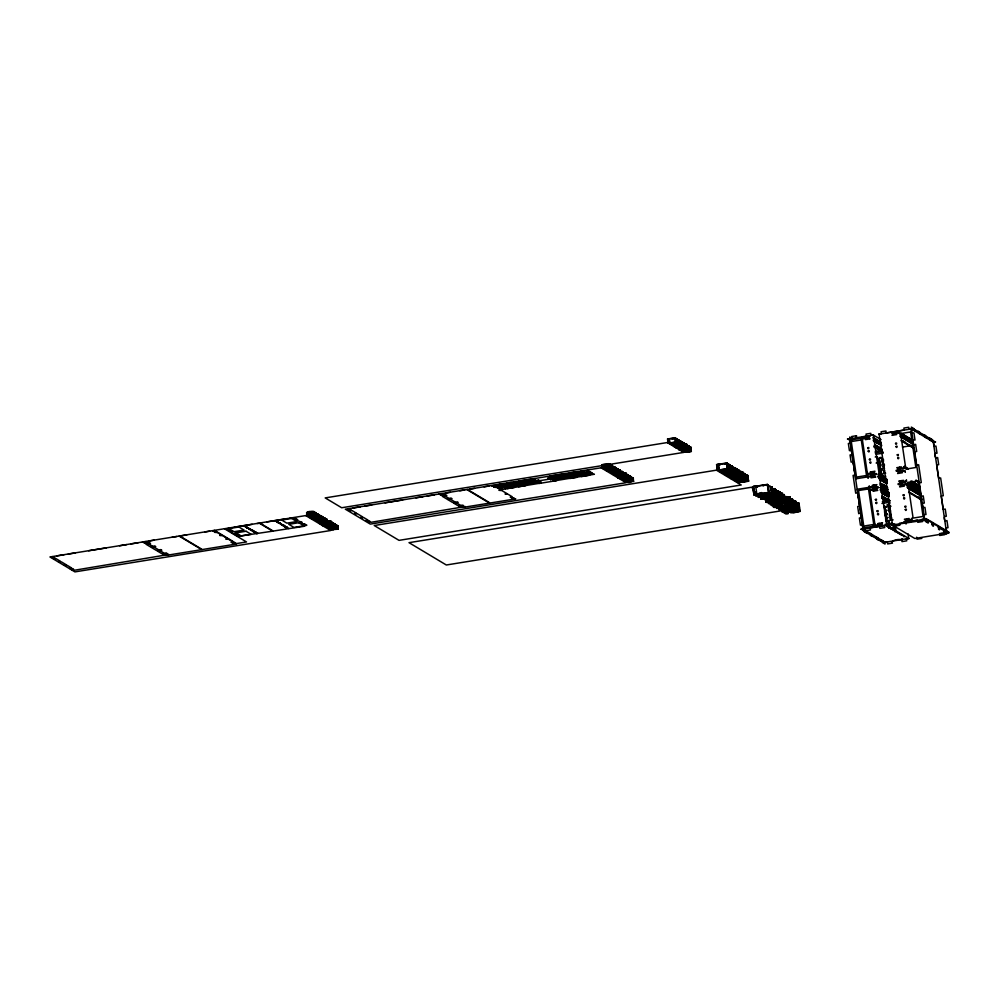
<?xml version="1.0" encoding="UTF-8"?>
<svg xmlns="http://www.w3.org/2000/svg" width="999" height="999" viewBox="0 0 999 999"><rect width="100%" height="100%" fill="white"/><g stroke="black" fill="none" stroke-linecap="round" stroke-linejoin="round"><path stroke-width="1.5" d="M901.672 483.766C905.756 484.378 900.099 487.212 902.522 484.265M893.88 526.997L893.044 527.347L893.818 526.91M878.72 462.562L879.669 462.137M881.018 472.052L880.206 472.952L881.355 473.576M888.436 523.089L888.523 522.265L888.586 523.239M893.306 526.423L893.456 526.573M887.886 521.303C888.523 523.064 888.074 521.141 888.173 521.216M866.895 436.663C868.543 436.95 866.845 439.735 866.645 437.974M871.253 471.79L870.878 474.088C871.827 471.503 873.65 474.238 871.215 473.139M873.875 487.1L873.551 485.826L874.562 486.051M873.014 486.263L873.8 486.913L873.638 485.589M879.27 523.876C881.068 527.884 879.782 520.854 878.183 524.55M894.667 433.703L893.743 432.092C887.899 432.467 895.004 433.229 891.982 435.314L896.74 434.553L896.19 433.404L899.187 432.917L899.674 434.066C901.073 430.944 891.732 432.355 895.466 433.441M900.099 469.355C900.299 466.071 898.538 470.492 900.698 467.882M899.712 471.978L901.16 471.828L900.274 470.304M901.747 481.493C901.385 482.742 902.684 480.881 901.485 482.417M907.267 520.666C908.004 517.707 905.032 521.615 908.216 520.342M907.142 518.793C910.601 521.441 906.33 519.905 906.655 519.942M879.07 464.922L880.107 464.76M880.019 471.303L881.043 471.141M894.018 433.216C895.404 434.64 895.991 432.842 894.842 432.704M765.908 502.072L776.722 499.637L781.455 499.925L767.282 502.472L765.908 502.072L765.521 499.275M871.677 476.223L873.176 476.286L871.69 476.935M872.789 476.71L872.789 475M889.172 527.335L889.035 527.11M875.149 489.81C875.698 488.012 874.674 491.57 873.413 490.172M678.845 449.525L685.651 448.551L683.254 448.951M773.176 504.707L773.563 507.342C774.45 505.357 794.555 505.094 784.515 504.932L784.128 502.297M867.557 437.737C867.407 438.249 865.683 436.413 866.395 438.449M871.24 473.851C872.177 472.102 874.325 472.914 871.228 471.778M872.352 476.773L871.877 475.549L871.827 476.311L872.964 476.323L872.252 475.449L867.819 476.461M871.69 476.011L872.264 476.885C874.575 475.074 870.416 477.085 871.965 475.287M874.687 486.638C872.839 484.94 873.925 488.249 874.525 485.514M873.988 486.813L874.212 486.026L872.926 486.251L874.699 486.6L874.287 485.664L873.313 486.451L874.612 486.825L873.201 486.55M874.475 490.022L875.199 489.41M874.699 489.547L874.113 490.072M879.794 524.225C880.668 524.625 877.784 524.188 880.131 524.912M880.331 524.775L878.558 524.425L880.294 524.887M895.291 433.042C892.344 432.704 896.965 434.777 894.317 432.542M908.066 469.23L904.02 466.958L904.457 466.446C905.044 469.617 899.924 469.63 899.35 468.081C901.635 469.73 898.938 467.095 899.699 468.818M901.073 471.403C897.926 470.529 903.009 473.701 899.025 471.578M900.761 472.202C899.687 469.992 901.972 472.864 899.924 471.016M920.866 493.756L906.792 485.726L906.805 484.49L903.808 484.977L904.357 486.113L899.6 486.888C900.486 486.113 900.836 483.778 898.376 484.59L898.251 483.678C900.823 483.666 899.812 481.555 898.738 481.106L903.508 480.332L903.308 481.593L906.305 481.106L906.443 479.857C906.917 485.077 901.922 480.232 901.51 482.842M901.185 481.83C902.971 484.028 902.309 479.945 901.485 482.005M919.879 491.496L907.03 483.803C903.908 483.054 902.434 486.014 902.809 484.453M907.304 519.305L908.091 520.292L906.967 520.254M908.116 520.217L907.117 519.218M867.144 438.124L867.207 437.262M866.907 438.623C866.245 434.94 866.033 439.36 867.444 438.286C867.032 436.113 867.095 439.198 866.545 438.549M871.478 473.451C870.716 472.677 872.414 472.714 872.339 472.639M872.239 472.614C872.577 475.487 870.916 470.379 872.751 473.064M872.602 476.585L872.102 475.886M874.637 489.822C872.065 489.722 877.085 489.035 873.725 489.048M894.642 434.328L895.516 433.641L894.854 432.867M900.611 468.581C897.789 468.469 902.109 468.618 899.5 468.593M900.211 471.54L901.198 471.228L900.711 472.065M902.484 482.042L901.473 481.056L902.072 482.592M901.647 485.014C902.884 486.426 901.135 483.566 902.984 485.339M908.253 520.229L906.967 519.642L907.579 519.842M317.12 516.296L314.298 516.021C318.444 517.17 311.75 516.071 309.478 516.683C309.79 520.029 323.152 514.96 314.473 512.724M335.939 527.559L333.741 527.022L333.117 527.272L334.715 527.672L327.759 528.296L330.469 528.783L335.776 527.709L335.065 524.125L333.291 523.988L333.741 527.022M609.852 464.935L612.062 465.322L611.101 465.946M612.512 468.369L610.302 467.982L609.677 468.231L611.263 468.631L604.32 469.255L607.017 469.73L612.012 468.818L612.062 465.322M871.203 472.802L872.427 473.563M872.502 476.635L871.478 475.936M873.576 486.95L873.663 486.513M894.854 434.053C893.118 433.991 893.431 431.918 895.291 433.616M906.68 520.092L907.267 519.193M871.303 472.589L872.04 473.551M873.463 486.688C874.387 487.999 872.626 484.278 874.737 486.413M873.563 486.463L873.8 487.337L869.48 487.712M900.611 468.306L899.362 468.131L899.849 468.606M900.124 469.368L898.65 468.618L900.199 469.155M901.485 481.83L900.636 482.03L901.535 484.877M331.468 523.026L330.282 522.44M872.164 473.501C871.14 472.477 872.352 473.701 871.453 472.415M873.476 486.9L874.55 486.913M899.687 469.055C898.75 467.594 900.936 468.306 900.186 468.756M902.272 485.064L901.935 484.115L902.734 485.576L901.56 485.202M315.172 515.197C312.362 512.762 302.247 517.557 311.201 515.896C323.339 513.773 307.38 508.803 307.155 513.211M330.257 522.19L332.63 522.639L332.018 523.239M333.154 525.811C314.435 524.525 334.715 531.443 332.704 522.764M338.324 529.045L335.414 528.384L330.107 529.807L338.186 529.17L337.824 525.749L334.965 525.337M628.496 478.146L625.599 477.485L620.292 478.908L628.371 478.271L627.996 474.85L626.098 474.388M630.831 477.51L632.767 477.697L632.891 478.446M633.691 481.256C615.109 479.67 635.027 486.8 633.266 478.084M880.768 469.055L879.844 469.043M881.205 472.24L880.306 472.165M865.459 438.161L865.446 437.287M865.384 437.587L865.808 436.838M871.078 475.487L871.253 476.598M871.727 475.999L873.089 476.498L872.964 475.649M873.438 490.184L873.426 488.411M895.541 433.653L894.629 432.105L893.406 433.391M878.183 524.263L877.784 523.576L882.542 522.802C879.52 524.887 886.625 525.649 880.781 526.023L881.006 524.288L879.095 523.701M879.907 524.4C879.994 525.886 878.458 523.039 880.094 524.388M898.588 468.206L899.537 467.232L900.723 467.894M899.038 471.291L899.462 470.541M902.359 485.289L902.621 484.54M901.473 484.84L903.171 484.602L901.685 485.839M682.792 443.119L684.327 443.381L682.866 443.843M684.952 447.327C665.421 446.728 688.299 452.048 684.352 443.306M740.371 476.173C738.261 474.4 724.612 478.484 733.029 477.485L731.206 477.285L740.371 476.173L739.485 470.467L736.588 470.379M793.943 507.592C792.432 505.182 768.805 511.051 783.378 509.478L780.743 509.19L786.001 507.904L784.327 508.841L793.943 507.592L792.682 499.375L790.808 499.113L791.982 507.03M866.645 438.586L867.444 438.311L867.032 437.275M872.264 473.089C872.564 474.088 870.429 471.753 872.726 472.964M872.689 476.523L872.689 475.711L871.415 476.086M874.937 489.697L874.187 488.836L869.792 489.835M880.094 524.687L878.97 525.087M902.397 484.74L902.06 485.751L902.909 485.614L902.085 484.09M894.005 433.279L894.167 432.967M901.061 471.853L899.949 470.729M890.596 505.956L890.022 506.456L890.821 506.368M902.334 482.617C900.886 482.167 901.285 481.493 901.835 482.205M894.967 433.129C893.143 432.979 895.878 435.214 894.467 432.517M901.66 481.88L902.122 481.643M322.402 517.832L324.912 518.006L323.938 518.756M325.437 521.316C307.093 520.092 327.56 527.035 325.025 518.131M327.697 522.664L323.589 522.377L319.817 523.676L327.697 522.664L327.185 519.368L323.913 519.243M620.804 473.526L617.469 473.139L612.824 474.413L620.804 473.526L620.292 470.217L617.769 470.042M620.042 471.403L622.664 471.703L622.502 475.199C608.141 478.022 619.88 472.252 622.502 475.199M887.661 505.082L887 504.807L887.761 504.982M602.285 468.044L608.129 466.695L610.539 467.407L602.971 468.469L601.835 465.01L602.847 465.472M748.651 481.019L737.574 482.267L738.748 482.967L741.97 481.58L743.818 482.155L748.613 481.131L747.751 475.424L745.903 475.212M800.199 511.363L794.892 511.201C806.955 512.799 780.256 511.513 784.29 512.999L785.988 514.01L788.211 513.648L786.762 512.774L790.621 512L790.646 512.737L793.293 512.837L800.199 511.363L798.95 503.134L796.29 502.834M686.788 448.464L679.907 449.25L681.842 449.038M902.359 482.067L900.961 481.918M903.945 522.265C905.856 521.565 905.831 519.98 904.382 519.268L909.14 518.493L908.953 519.755L911.937 519.268L912.075 518.019C911.687 522.015 907.529 519.742 906.98 520.154L906.268 520.192L906.992 521.778L903.533 522.352L906.193 523.938M867.257 438.062L866.083 437.887M906.955 520.429L908.066 520.254L907.429 520.429M871.44 472.802L872.602 472.527M894.355 433.241L894.892 432.954M885.564 518.693C887.624 516.346 887.724 521.653 885.576 519.418M892.631 524.487C890.109 527.385 889.984 520.841 892.619 523.601M330.894 524.525L330.881 521.141L330.669 524.762L322.502 525.611M626.985 477.435L626.261 473.339L626.048 476.973L617.882 477.822M871.103 475.499L872.801 475.012M874.999 489.96C876.235 489.61 875.711 485.864 874.525 486.251M900.599 471.753L900.012 471.915M323.339 520.117C321.89 517.782 311.064 521.665 318.032 521.003L316.396 520.691L323.339 520.117L322.777 516.72L321.004 516.446M880.606 475.062L881.692 475.187L880.693 475.661M866.145 438.274L866.533 437.3L865.758 437.737M879.407 524.35L879.932 524.35M873.276 485.989L874.737 486.226M872.701 472.852L871.665 472.952M907.279 519.892L907.766 519.805M687.599 446.94L689.372 446.316L689.884 450.437L682.067 451.423L689.972 450.349M735.951 469.093L737.549 469.368L735.938 470.017M738.361 474.862L727.572 476.336L738.249 475L737.549 469.368M783.915 501.423L780.319 501.086L778.97 501.486L781.443 501.898L776.248 503.096L778.071 502.322L773.413 502.135L768.381 503.546L774.225 503.658L783.753 501.623L782.629 493.344L779.158 493.181M796.103 504.682L796.315 501.635L794.03 501.236M797.489 509.552L789.347 511.575L781.955 511.675L786.987 510.252L791.645 510.439L789.822 511.213L795.179 509.865L792.544 509.615L793.893 509.215L797.489 509.552L796.203 501.473M875.186 489.06L873.963 489.011L874.862 489.21M673.089 439.048L673.776 438.561M669.093 443.444L677.185 442.744L676.061 442.082L669.093 443.444L668.506 439.423M688.186 449.35L680.269 450.349L688.186 449.35L687.487 445.154L685.651 445.03M691.345 451.373L683.516 452.285L691.345 451.373L690.734 447.09L688.423 447.028M883.603 506.043L884.702 505.981L885.002 507.317M672.027 439.11L673.713 438.399M682.067 445.841L674.3 446.753L682.067 445.841L681.455 441.546L680.182 441.421M762.849 494.505C762.187 496.078 755.356 496.066 758.915 494.705C750.149 497.015 765.197 495.954 767.482 493.394L769.255 494.455L771.478 494.093L769.292 492.782L763.623 494.093L762.849 494.505L763.273 497.127L771.128 495.492L760.251 497.002L763.273 497.127M875.024 489.11L873.376 489.31M901.523 480.644L900.561 481.905L901.535 482.854M879.719 525.424L879.42 525.486M908.191 520.579L907.442 521.003M780.269 493.981L779.482 493.531M867.382 438.399L866.033 438.037M609.964 464.485L610.302 467.982M678.858 440.209L676.71 440.022M677.147 443.131L670.341 444.38L678.146 443.294L671.465 444.23L676.623 443.331M677.971 439.947L678.558 443.968C660.714 445.179 684.727 448.126 678.958 440.109M731.056 470.529L730.182 464.922L730.556 470.816L720.416 472.015L727.01 470.517L730.556 470.816M730.843 471.491L722.339 473.164L732.991 471.678L732.117 466.083L730.032 465.996L730.843 471.491L732.991 471.678M770.254 486.938L772.115 487.1L771.49 487.687M774.774 489.11L771.89 488.648L772.289 491.283M773.376 495.179L766.083 495.342L758.041 497.315L763.848 497.34L773.164 495.367L772.202 487.262M776.148 496.84L768.868 497.002L760.826 498.976L766.62 499.001L775.936 497.027L774.987 488.923M873.8 488.961L875.024 489.473M901.023 481.78L902.359 481.73M907.379 519.667L907.042 520.417M894.792 434.09L893.793 433.416L894.417 432.967M907.267 519.68L907.904 519.43M890.246 527.035L890.733 527.122M574.5 475.774L575.911 475.549L574.575 475.799M621.328 472.04L619.68 471.64M619.305 470.966L620.292 470.217M736.388 474.05L733.591 473.551L732.879 473.813L735.077 474.088L725.524 475.062L726.698 475.761L729.919 474.363L731.78 474.95L736.388 474.05L735.788 469.93M797.702 504.02L798.95 503.134M534.602 480.719L535.988 480.531M585.876 472.515L586.6 472.502M310.751 512L313.336 511.95M629.395 477.01L628.995 476.473M618.531 472.44C618.106 469.855 606.093 473.888 613.398 473.214L611.763 472.902L618.531 472.44L618.156 468.931L615.684 468.668M874.787 490.097C873.588 488.861 874.587 489.135 873.975 489.985M879.457 524.85L879.994 525.099M281.206 523.851L280.657 523.913M288.224 528.459L288.911 528.396M252.735 530.344L251.348 530.544L252.697 530.294M737.749 470.991L736.488 470.604M871.528 472.527L872.539 473.064M899.475 467.932L900.111 468.044M907.129 519.53L908.116 519.68M873.563 485.964L874.525 486.476L873.863 485.976M884.477 507.43C884.377 511.451 886.575 506.393 883.665 506.431M889.285 510.314L888.798 511.563L890.034 512.037L890.521 510.789L889.285 510.314L888.211 507.742L889.235 506.655L890.059 507.692L889.023 508.541M884.652 512.462C887.611 513.973 885.339 508.778 884.452 512.025M885.539 514.597L885.052 515.834L886.288 516.308L886.775 515.072L885.539 514.597L885.239 512.849M890.346 517.482L889.859 518.731L891.096 519.205L891.583 517.957L890.346 517.482L889.26 514.91L890.296 513.823L891.12 514.86L890.084 515.696M865.796 436.825L866.92 436.675M873.413 488.399L874.525 488.249M901.697 483.778L901.011 484.965L901.697 485.851M276.985 522.165L278.421 521.953L277.135 522.202M284.503 526.735L285.939 526.523L284.553 526.76M669.73 442.657L669.13 438.636L669.73 442.657L668.131 443.057L667.544 439.023L675.249 437.912L667.544 439.023M718.756 464.173L726.847 463.037L727.909 468.681L717.644 470.342L716.583 464.697L718.756 464.173L719.093 469.917L718.693 467.17M755.656 486.014L754.982 486.388L767.319 484.39L768.843 492.519L754.058 494.905L752.534 486.788L755.656 486.014L756.83 493.931L756.156 494.293L755.756 491.658M778.696 505.382L779.095 508.016L779.769 507.654L776.648 508.416L791.782 506.243L790.259 498.114L791.782 506.243M550.911 478.184L552.335 477.972L550.911 478.196M577.047 474.013L575.711 474.15L577.085 473.963M717.394 470.192L719.567 469.667M753.696 494.692L756.83 493.931M779.782 492.544L780.094 491.845L778.071 491.52M719.405 465.047L720.204 464.71L718.281 465.034M630.381 477.035L630.756 476.461L628.671 476.198M605.369 464.173L606.118 467.07M683.141 446.653L675.624 447.602L683.141 446.653L682.579 442.257L681.031 442.245M537.887 481.818L536.95 482.005M589.185 473.389L588.061 473.638M900.599 468.506L898.963 468.369L900.374 468.306L899.562 467.869M900.611 471.316C897.614 472.689 905.943 467.957 905.319 472.265L904.832 471.116L901.835 471.59L902.384 472.739L897.626 473.514C898.513 472.739 898.863 470.404 896.403 471.216L896.265 470.267C898.838 470.254 897.839 468.144 896.765 467.694L901.523 466.92L901.335 468.181L904.32 467.707L904.02 466.958M907.941 519.905L906.592 520.092M325.711 519.942L324.313 519.43M869.43 487.262L857.304 489.223L863.024 527.909L879.732 525.274M509.852 484.727L511.276 484.54L509.877 484.765M522.552 482.729L521.166 482.942L522.564 482.704M547.927 478.708L549.225 478.496L547.802 478.696M562.687 476.323L562.025 476.473M792.12 500.037L792.682 499.375M624.288 474.038L622.14 474.013M871.553 472.352L871.877 473.526M901.885 481.493L902.259 481.343M901.647 481.331L902.522 481.768M319.955 517.894L313.511 518.956L316.883 519.13C309.515 521.078 329.383 517.957 318.381 518.881L320.317 518.119L319.505 514.86L320.317 518.119M612.375 468.056L615.247 467.282L615.696 470.329L613.748 471.091C618.244 473.776 618.356 466.558 614.348 468.032M615.696 470.329L608.878 471.166L612.262 471.328L610.751 472.29L617.257 471.253M613.299 468.044L615.247 467.282M333.566 524.962L334.29 524.525L333.191 524.225M757.042 487.062L757.741 486.8L755.881 486.925M334.54 524.999L335.514 524.375L335.901 528.346M680.706 442.082L681.555 441.633L682.292 446.241M314.061 512.499L314.673 511.9M337.212 526.348L337.824 525.749M675.661 439.897L677.547 439.273L675.711 439.31M315.609 514.985L318.269 514.11L318.718 517.157L312.25 519.08L310.489 518.019L313.062 518.693L318.718 517.157M614.098 469.368L607.617 471.291L605.856 470.229L608.428 470.904L614.098 469.368L613.311 466.121L613.761 469.168M327.16 521.003L330.881 521.141M331.331 524.175L328.371 523.801L327.61 524.038L329.32 524.288L322.215 525.437L321.765 522.39M626.261 473.339L623.289 472.964L622.527 473.214L624.238 473.451L621.79 473.851M622.302 471.478L622.976 476.248L626.273 476.735M537.262 481.818L536.75 482.017M734.839 468.818L735.801 468.319L732.779 468.056M746.877 476.036L747.751 475.424M738.686 471.053L739.485 470.467M902.334 538.936L901.46 538.961M329.633 521.94L330.419 521.366M322.09 517.42L322.777 516.72M873.7 486.201L874.5 486.301L873.863 485.676M878.558 524.425L879.907 524.238M585.913 472.49L587.262 472.315L586.138 472.427M680.132 444.518L679.532 440.484L680.356 444.642L674.924 446.253L676.748 445.517L673.763 445.554L677.372 445.329M733.778 472.19L732.966 466.695L734.09 472.377L725.074 473.613L729.158 473.563L726.673 474.575L735.414 473.176L734.29 467.495L735.514 473.514M777.284 497.564L776.123 489.647L777.734 497.839L764.759 499.625L770.641 499.537L767.057 500.986L772.327 499.438L779.645 498.976L778.483 491.071L775.199 490.971M678.234 445.279L680.356 444.642M731.181 473.239L734.09 472.377M773.551 499.075L777.734 497.839M763.049 485.964L763.785 485.751M725.099 464.073L726.161 463.798M866.695 438.299L868.256 437.924L867.544 436.338C873.213 434.852 866.657 437.812 870.154 438.848L865.384 439.622L865.584 438.361L862.587 438.848L862.449 440.097M874.088 487.262C871.578 487.987 872.726 483.703 874.537 485.526M907.154 518.806L906.205 519.78L906.63 520.816M907.242 519.73L908.016 519.792L907.417 519.455M680.806 442.932L681.68 442.582L680.819 442.432M679.982 442.07L679.795 441.645M686.738 445.691L687.487 445.154M689.984 447.627L690.734 447.09M534.69 480.694L535.339 480.569M738.423 481.605L746.465 479.782L737.175 482.03L735.664 481.131L738.423 481.605L738.024 478.858M774.225 505.282L785.801 502.659L772.414 505.894L770.254 504.595L772.477 504.245L774.225 505.282L773.838 502.647M738.273 471.99C745.778 467.432 744.755 487.949 743.069 472.739M731.318 476.548L731.73 479.295L743.631 477.372L740.184 477.197L739.085 477.485L741.058 477.597L731.48 479.145L731.081 476.398M784.515 504.932L791.058 504.782L789.897 496.865L784.927 496.615M901.985 485.289L902.609 485.477M536.675 481.93L537.774 481.768M724.4 463.986L727.409 463.374L728.933 464.285L729.707 470.304M872.227 473.663L871.715 473.401M681.081 443.044L682.579 442.257M899.674 467.819L900.461 468.081M874.387 488.948L873.713 489.46M771.328 497.989C782.329 494.155 747.152 501.473 771.328 497.989L770.928 495.354M880.444 470.904C878.808 468.906 883.328 472.165 880.444 472.889L881.305 472.952L881.443 473.813L880.631 473.788L881.593 474.612L880.431 474.35M727.322 469.031L720.104 470.679L721.016 470.204C714.922 471.803 725.386 471.078 726.972 469.293L729.745 469.78L727.322 469.031L726.71 464.91M309.328 512.999L310.065 512.649L308.092 512.974M550.312 479.62L551.186 479.557L550.499 479.595M244.655 525.949L244.156 526.173M251.461 530.194L250.849 530.344L252.023 530.357M251.673 530.307L252.46 530.294M535.427 480.694L535.327 480.719M540.184 481.256L540.996 481.193L540.397 481.368M677.31 444.056L676.585 438.723L675.474 438.049L674.812 438.174L675.411 442.195M766.832 485.089L770.316 486.176L771.428 494.842M684.215 445.067L686.725 444.268C684.802 447.427 690.421 450.924 687.662 449.875M500.249 486.238L501.061 486.188L500.449 486.351M525.062 482.367L525.674 482.217L524.238 482.43M561.938 476.348L561.276 476.498L562.699 476.298M676.585 438.723L674.55 438.361M675.062 437.812L675.836 441.945L668.319 443.156L667.719 439.135M684.203 444.13L686.725 444.268M689.298 450.686L688.423 445.804L687.3 445.991M685.426 448.451L683.99 448.364L687.137 448.176M499.463 487.187L589.36 472.702M284.703 526.311C282.729 526.76 286.825 525.949 284.802 526.448M851.722 438.336L847.439 439.023L850.062 439.073L849.749 437.062L850.786 437.687M878.808 433.953L881.38 433.753L881.081 431.755L885.926 430.969L886.225 432.967L904.182 430.07L903.895 428.059L908.74 427.272L909.04 429.283L913.648 428.783L911.65 429.108L911.35 427.11L912.399 427.722L912.686 429.732L915.521 429.907L913.523 430.232L913.223 428.221L914.26 428.846L914.56 430.856L916.558 430.532L920.741 433.029L918.743 433.354L918.443 431.343L919.48 431.968L919.779 433.978L921.777 433.653L926.847 436.688L924.862 437.013L924.574 435.015L925.611 435.639L925.911 437.637L927.896 437.312L932.067 439.81L930.081 440.134M334.028 523.538L332.505 523.501L334.028 523.538L334.478 527.035M629.407 475.749L627.884 475.711L629.407 475.749L629.845 479.245L631.143 479.92L625.836 480.994L623.139 480.507L626.498 479.682L628.758 480.382L630.119 479.77L628.496 479.483L629.845 479.245M617.582 477.647L624.687 476.498L622.976 476.248M332.954 526.548C336.288 527.21 330.157 525.961 332.205 522.377M628.334 478.758C631.643 479.358 625.611 478.321 627.822 474.712M727.097 463.186L716.583 464.697M727.384 464.535L728.933 464.285M719.093 469.917L727.909 468.681M851.423 450.337L849.425 450.661L848.363 443.494L850.361 443.181L849.425 438.698L851.098 439.697M742.032 472.003L742.819 471.878M931.955 441.258L933.94 440.934L931.118 440.759L930.831 438.761L929.794 438.136L930.094 440.147M875.224 451.473L881.543 450.449M902.522 447.065L911.225 445.654M932.754 442.395L935.613 441.933L932.991 441.883L932.704 439.885L931.667 439.26L931.967 441.258M744.892 473.826L743.019 473.888L744.892 473.826L745.704 479.32L743.83 479.383L745.704 479.32M875.099 452.822L882.666 451.598M876.148 454.258L883.278 453.109M743.88 478.234L733.616 479.907L744.13 478.384M875.236 457.005L877.334 456.668L878.221 462.674L876.123 463.024M744.68 478.708L734.415 480.369L744.929 478.858L743.868 473.214L744.929 478.858M879.832 462.724L878.808 463.274L879.894 463.111L879.657 461.975M879.045 464.972L879.807 464.011L880.119 465.097M880.131 464.785L879.058 465.172L880.044 465.784L879.17 465.771C878.508 467.744 881.855 465.621 879.357 465.197M767.682 484.602L752.534 486.788M879.532 468.231L880.619 468.044M879.944 468.419L880.643 468.206M880.656 468.756L879.682 468.818M880.768 469.53L879.932 469.655M867.232 472.477L867.719 473.626L870.716 473.139L870.166 472.003L874.924 471.228C874.038 472.003 873.688 474.338 876.148 473.526L876.285 474.475C873.713 474.475 874.712 476.585 875.786 477.047L871.028 477.822L871.215 476.548L868.231 477.035L868.094 478.296L862.174 438.186M872.539 472.852C873.675 472.277 874.3 476.436 873.039 476.261M880.406 471.54L881.106 471.328M881.118 471.878L880.144 471.94M867.507 474.313L871.253 473.863M873.176 474.537L876.21 473.963M896.34 470.779L899.375 470.204M881.418 473.426L880.331 473.763L881.318 474.375M756.156 494.293L768.843 492.519M899.025 471.278L899.5 471.453M867.894 476.86L855.768 478.821L850.062 440.147L865.471 437.412M788.773 497.052L789.897 496.865M792.232 500.986L794.455 500.624L795.629 508.541L792.931 508.616L795.629 508.541M875.149 487.912L878.183 487.362M898.313 484.165L901.348 483.616M938.673 478.284L940.658 477.959L943.293 495.729L941.295 496.053L943.268 509.378L945.254 509.078L946.315 516.246C942.919 514.997 944.13 523.126 946.952 520.541L948.014 527.697L946.016 528.021L946.94 532.467L943.406 530.382L945.404 530.057L941.22 527.559L938.298 528.034L941.333 528.334L945.516 530.844M919.292 482.892L921.278 482.567L918.655 464.797L916.37 464.947L914.41 451.66L916.695 451.511L915.646 444.343C912.249 446.678 911.038 438.486 915.009 440.047L913.948 432.892L911.662 433.042L911.026 428.733L933.628 442.257L933.965 446.378L935.951 446.053L937.012 453.209C933.615 451.973 934.827 460.177 937.649 457.517L938.698 464.672L936.7 464.997L938.685 478.296M870.067 491.67L870.204 490.422L873.201 489.935L873.001 491.196L877.759 490.422C876.685 489.972 875.686 487.862 878.258 487.849L878.121 486.938C875.661 487.737 876.011 485.414 876.91 484.64L872.152 485.414L872.701 486.55L869.704 487.037L869.205 485.889L875.136 525.949M884.24 489.323L887.1 488.861M791.058 504.782L786.151 506.356L777.022 507.055L779.22 507.217L777.809 507.617L773.563 507.342M779.095 508.016L791.433 506.031M782.392 510.614L446.328 564.997L409.016 542.669L751.211 487.3L753.883 488.898M882.329 501.81L886.875 501.073M881.955 503.484L889.085 502.322M921.627 499.2L921.44 499.962L908.591 492.27M922.951 507.692L924.949 507.38L926.011 514.535L923.713 514.647L924.35 518.943L927.884 521.103L928.183 523.064L927.134 522.452L926.847 520.442M886.001 521.016L893.131 519.855M874.849 524.05L875.336 525.199L878.333 524.712L878.221 523.938M879.232 524.075L880.156 524.425L879.607 524.038M890.346 528.671L894.055 528.071L894.442 530.744M932.067 523.601L933.103 524.225L933.403 526.186L932.354 525.574L932.067 523.563L934.065 523.276L929.882 520.779L926.96 521.253L929.994 521.553L934.177 524.063M876.598 537.225L874.6 537.549L869.517 534.515L871.515 534.19L871.79 536.151L870.753 535.526L870.466 533.516L868.481 533.891L864.297 531.381L866.295 531.068L866.57 533.029L865.534 532.405L865.234 530.394L862.424 530.269L864.422 529.945L864.709 531.905L863.66 531.281L863.373 529.283L860.763 529.27L865.047 528.583L865.634 530.756L870.479 529.97L869.892 527.797L886.712 525.199L873.376 434.965L849.724 438.873L863.049 529.12L879.582 526.361L879.869 528.359L884.727 527.584L884.427 525.574M877.634 537.849L875.636 538.161L879.819 540.671L881.817 540.347M904.395 535.876L903.783 536.7M882.854 540.971L880.856 541.296L883.69 541.47L883.978 543.431L885.014 544.055L884.714 542.057L882.729 542.407L887.337 541.92L887.636 543.918L892.482 543.144C889.385 539.959 904.545 537.562 901.897 541.62L906.742 540.834L906.443 538.823L909.015 538.636L885.114 524.338M885.052 542.282L908.728 538.461L908.041 533.866M940.733 533.279L943.156 532.892M946.078 532.629L948.938 532.167L948.313 531.793L945.391 532.28L949.05 532.954L914.834 538.486L892.244 524.975L927.084 519.817M921.852 538.386L917.007 539.173L916.707 537.162M563.948 477.41C561.838 477.897 566.058 477.06 563.898 477.572M523.838 483.991C521.74 484.478 525.924 483.641 523.788 484.14M244.38 525.986L245.03 525.911M566.833 476.948C569.13 476.748 564.772 477.26 567.045 477.06M515.434 485.352C517.744 485.152 513.411 485.651 515.646 485.464M526.823 483.504C529.133 483.291 524.712 483.816 527.022 483.628M502.197 487.487C504.47 487.275 500.149 487.799 502.41 487.599M893.855 433.266L895.166 433.054M893.793 433.416L895.067 433.029M865.783 437.887L867.182 437.687M871.99 476.398L872.09 475.199L872.327 476.61M901.498 484.99L902.946 485.014M873.401 489.46L874.774 489.11M683.853 444.967L685.052 444.53M564.885 475.861C567.195 475.686 562.774 476.161 565.084 475.986M588.648 473.414L588.274 473.613M776.897 501.048C783.765 499.163 768.955 500.549 776.897 501.048L776.51 498.414M281.206 524.25C283.516 524.088 279.133 524.55 281.418 524.375M879.357 463.836L878.795 463.336L879.969 463.898M280.744 524.063L280.095 524.088M894.679 433.853L894.317 434.028M880.181 466.396L879.22 465.859M677.609 445.467C685.002 449.175 678.383 433.991 681.38 445.442M676.56 439.098L676.573 443.156M728.109 464.847L730.182 464.922M687.549 446.153L689.322 446.241M790.471 507.455C779.158 508.753 794.704 509.015 790.471 507.455L790.821 510.064M894.654 434.34L893.381 433.391M901.498 480.631L902.784 481.58M318.981 515.821L321.428 516.008L322.053 519.492M907.454 521.016L906.617 520.804M879.445 525.499L878.246 524.825M335.214 525.549L336.688 525.973M679.557 444.143L672.914 445.129L678.034 444.18M309.678 515.359L308.079 515.746L310.514 515.696L309.678 515.359L309.016 512.087M899.412 471.453L898.563 468.194M683.865 444.343L684.839 444.43M738.923 471.978L739.909 472.04M615.721 468.906L616.683 468.993M630.844 477.759L631.855 478.009M900.236 472.028L900.099 470.716M873.613 485.514L873.413 486.625M901.86 481.356L902.384 481.456M680.182 449.438L681.293 449.525L678.596 449.7M625.886 474.662L626.873 475.074M899.862 469.18L899.237 468.656M879.507 525.262L879.27 523.751M880.269 524.313L879.445 523.838L880.032 524.063M874.962 488.798L875.161 489.547M886.6 525.699C890.271 526.748 886.9 521.178 886.15 524.95M900.698 433.004L912.262 439.922M901.672 433.828L911.95 439.972M901.697 434.003L911.975 440.147M901.76 434.453L912.037 440.609M900.961 434.84L912.537 441.758M900.461 434.927L912.025 441.845M903.733 437.075L906.305 438.611M908.878 440.147L911.45 441.683M902.522 436.788L911.525 442.17M900.049 435.714L912.899 443.394M900.536 436.426L912.099 443.344M900.161 436.488L912.162 443.768M902.909 440.921L905.481 442.457M909.34 444.767L914.01 447.627M902.159 440.746L914.048 447.914M900.973 440.696L913.823 448.389M881.081 439.647L873.101 434.877L870.816 435.239L870.803 433.329L865.958 434.103C869.055 437.412 853.895 439.76 856.555 435.714L851.71 436.501L852.01 438.511M873.151 437.387L880.856 441.995M873.213 437.812L880.931 442.432M873.638 438.723L880.069 442.569M873.363 438.773L881.068 443.381M873.401 439.061L881.118 443.668M874.262 439.897L880.681 443.743M875.112 440.734L880.256 443.806M873.9 440.447L881.605 445.054M873.613 440.497L880.044 444.33M873.188 440.559L879.607 444.405M874 441.158L881.717 445.779M874.038 441.396L876.61 442.932M875.973 445.279L879.832 447.589M875.599 445.342L882.03 449.188M874.387 445.005L882.092 449.625M875.349 445.904L881.767 449.75M875.374 446.078L881.792 449.925M874.15 445.766L881.867 450.374M874.262 446.541L882.167 451.123M874.525 446.94L882.229 451.548M874.013 447.015L883.016 452.397M904.457 466.446L908.316 468.756M903.958 466.533L907.816 468.831M851.623 438.186L852.659 438.811M849.1 440.022L849.937 440.522M915.971 480.057L918.543 481.593M916.458 480.769L919.03 482.305M916.083 480.819L919.28 482.854M911.937 481.206L915.796 483.504M911.65 481.243L918.081 485.089M910.476 481.193L919.467 486.575L919.367 485.864M910.301 482.167L919.292 487.537M911.076 483.017L920.067 488.399M911.325 483.416L913.898 484.952M916.47 486.488L919.043 488.024M911.138 483.441L913.71 484.977M916.283 486.513L918.855 488.049M907.991 482.455L919.567 489.373M907.654 482.342L919.255 489.423M851.41 450.337L852.047 454.632L850.062 454.957L851.111 462.125L853.109 461.8L855.057 475.087L853.084 475.412L855.706 493.181L857.691 492.857L859.652 506.156L857.666 506.53L858.728 513.686C861.538 511.001 862.749 519.093 859.365 517.981L860.426 525.149L862.424 524.825L862.749 528.908L885.339 542.42M907.991 484.627L918.281 490.784M907.204 484.365L918.768 491.283M908.091 485.264L917.557 490.996M908.203 486.038L921.053 493.718M908.079 486.488L920.928 494.18M911.425 489.135L913.998 490.671M916.57 492.207L919.13 493.743M907.666 487.275L920.516 494.967M907.092 487.375L921.003 495.679M907.979 488.211L921.253 496.203L923.251 495.916L924.312 503.071L922.015 503.184L922.951 507.667M878.783 473.538L885.214 477.385M919.517 497.877L922.089 499.413M917.769 496.89L920.341 498.426M909.777 492.32L921.665 499.488M878.558 474.013L886.6 478.871M878.133 474.075L886.313 478.908M878.183 474.363L887.174 479.745M878.72 475.062L886.75 479.82M878.783 475.499L886.812 480.294M879.145 475.974L885.564 479.82M878.858 476.011L886.563 480.619M877.996 476.148L887 481.53M878.046 476.436L887.037 481.818M878.571 477.035L886.75 481.868M878.608 477.322L886.325 481.93M878.183 477.385L887.187 482.767M879.532 478.633L887.249 483.254M879.257 478.683L886.962 483.291M879.295 478.971L886.538 483.366M879.682 479.595L885.289 482.879M882.904 484.24L886.75 486.55M882.529 484.303L886.388 486.613M880.019 483.191L887.736 487.812M882.267 484.865L886.15 487.337M881.081 484.727L887.499 488.573M880.094 484.702L887.811 489.31M881.193 485.502L887.611 489.348M880.156 485.127L887.874 489.747M880.943 485.976L887.362 489.822M880.768 486.95L888.473 491.558M880.544 487.425L888.248 492.032M880.581 487.712L888.586 492.27M880.119 487.487L889.11 492.869M880.156 487.774L889.147 493.156M880.693 488.474L888.411 493.081M880.756 488.898L888.473 493.568M880.793 489.135L887.549 493.219M880.831 489.385L888.536 494.006M884.265 491.795L886.837 493.344M881.255 490.297L888.973 494.905M880.981 490.347L888.685 494.955M880.019 489.81L889.01 495.192M880.544 490.409L888.261 495.029M881.88 491.471L888.298 495.317M881.443 491.533L889.16 496.153M881.518 492.02L889.222 496.628M881.23 492.057L887.974 496.091M881.268 492.345L887.699 496.191M928.133 520.442L928.958 520.929M940.296 527.709L935.214 524.675L932.179 524.375L935.101 523.901L940.184 526.935L938.186 527.26L942.369 529.732M947.389 531.955L943.518 531.156L947.277 531.181L945.279 531.505L945.578 533.478L946.615 534.103L946.328 532.092M881.618 492.732L888.049 496.578M884.227 494.505L886.8 496.041M938.486 529.233L939.522 529.857L939.235 527.847M943.705 532.355L944.742 532.979L944.455 530.968M882.304 496.091L890.009 500.699M881.93 496.153L889.647 500.761M881.992 496.578L889.709 501.186M885.526 499.013L888.099 500.549M882.979 497.652L888.123 500.724M881.767 497.34L889.472 501.948M882.067 498.076L889.784 502.697M882.129 498.513L889.847 503.121M882.916 499.363L889.335 503.209M910.951 521.366L917.219 520.142L917.806 522.315L922.664 521.528L922.077 519.355L926.348 518.656L926.972 519.03L924.974 519.355L925.261 521.328L926.31 521.953L926.011 519.942M886.175 525.586L904.495 536.588M887.037 526.423L891.358 528.946M892.182 529.495L896.503 532.017M897.314 532.567L901.647 535.102M794.455 500.624L795.192 509.153M688.423 445.804L688.786 449.687M589.71 475.149L588.261 474.275L552.897 479.995L554.358 480.869L594.393 474.263L591.695 474.163L590.409 473.326L592.407 473.002L589.697 472.902L588.948 472.465L590.946 472.14L586.875 471.216L588.861 470.891L588.161 470.467L581.256 471.116M588.448 475.474L581.318 476.635M574.138 472.265L569.855 472.952M577.047 477.322L569.917 478.484M562.724 474.113L549.5 476.248M556.693 480.619L539.01 483.479M531.818 479.108L518.531 481.256M525.724 485.626L518.593 486.788M511.401 482.417L507.13 483.104M514.323 487.475L507.192 488.623M499.999 484.265L494.343 485.651L497.052 485.751L498.426 486.563L496.428 486.888L499.125 486.988L499.875 487.437L497.889 487.762L501.873 488.698L499.875 489.023L500.586 489.448L502.909 489.323L540.958 483.041L539.497 482.167L504.145 487.887L505.594 488.761M493.181 485.364L493.806 485.739L491.808 486.063L494.842 486.363L495.679 486.85L493.681 487.175L496.715 487.475L500.899 489.972L498.901 490.297L501.935 490.596L507.017 493.631L505.019 493.956L508.054 494.255L512.237 496.753L510.239 497.077L511.276 497.702L514.11 497.877L512.112 498.201L513.149 498.826L515.771 498.876L490.109 503.021L467.52 489.51M488.911 486.051L484.053 486.838M474.65 488.361L469.805 489.148M466.945 489.61L489.535 503.121L463.873 507.267L463.249 506.893L465.247 506.58L462.212 506.281L461.376 505.781L463.374 505.457L460.339 505.157L456.156 502.659L458.154 502.335L455.119 502.035L450.037 499.001L452.035 498.676L450.999 498.051L449.001 498.376L444.817 495.879L446.815 495.554L445.779 494.93L442.944 494.755L444.942 494.43L443.906 493.806L441.283 493.756M464.672 489.972L459.815 490.759M450.412 492.282L445.566 493.069M438.723 494.168L441.333 494.23L442.382 494.842L440.384 495.167L443.206 495.342L444.255 495.966L442.257 496.291L446.441 498.788L449.475 499.088L447.477 499.413L452.559 502.46L454.557 502.135L455.594 502.759L453.596 503.071L457.779 505.581L460.814 505.881L458.816 506.206L459.652 506.693L462.687 506.993L371.528 522.215L368.918 522.165L367.869 521.553L369.867 521.228L367.045 521.053L365.996 520.429L367.994 520.104L363.823 517.607L361.825 517.932L360.776 517.307L362.774 516.982L357.692 513.936L354.657 513.636L356.655 513.311L352.472 510.814L349.438 510.514L351.436 510.189L350.599 509.702L347.565 509.403L349.563 509.078L348.938 508.703M434.44 494.867L427.31 496.016M423.039 496.715L415.909 497.864M402.684 499.999L385.027 502.859M371.753 505.007L364.623 506.168M360.339 506.855L353.209 508.004M318.269 514.11L318.381 516.958M289.81 518.219L295.005 518.069L296.041 518.693L294.043 519.018L296.666 519.068L297.714 519.692L295.716 520.017L302.222 522.39L300.224 522.714L302.16 523.876L305.195 524.163L303.197 524.487L303.821 524.862L306.855 525.162L303.496 526.398L273.264 531.068L260.165 523.239L262.15 522.689M284.965 519.005L266.995 521.903M257.018 523.526L259.59 523.326L272.69 531.168L237.849 536.326L236.813 535.714L238.811 535.389L236.189 535.339L235.152 534.715L237.138 534.39L235.202 533.229L233.204 533.553L230.632 532.005L232.63 531.693L230.694 530.531L227.66 530.232L229.658 529.907L229.033 529.532L225.999 529.233L229.358 527.996M252.173 524.313L234.203 527.21M224.513 528.783L246.516 541.945L236.538 543.556L214.535 530.394M213.961 530.494L214.585 530.869L212.587 531.181L215.622 531.48L216.458 531.98L214.46 532.305L217.495 532.604L221.678 535.102L219.68 535.427L222.715 535.726L227.784 538.761L225.799 539.085L228.833 539.385L233.017 541.883L231.019 542.207L232.055 542.832L234.877 543.006L232.892 543.331L233.928 543.956L236.551 544.005L202.322 549.537L179.745 536.026M209.678 531.181L204.832 531.967M186.863 534.877L182.018 535.664M179.171 536.113L201.761 549.637L167.532 555.169L166.908 554.795L168.906 554.47L165.871 554.17L165.035 553.671L167.033 553.346L163.998 553.059L159.815 550.549L161.813 550.224L160.777 549.612L158.779 549.925L153.709 546.89L155.707 546.565L154.658 545.953L152.672 546.266L148.489 543.768L150.487 543.444L149.438 542.832L146.616 542.657L148.614 542.332L147.565 541.708L144.955 541.658M176.885 536.488L172.04 537.275M154.071 540.184L149.226 540.958M142.382 542.07L145.005 542.12L146.041 542.744L144.043 543.069L146.878 543.244L147.914 543.868L145.916 544.18L150.1 546.69L152.098 546.366L153.134 546.99L151.136 547.315L156.231 550.349L159.266 550.649L157.268 550.973L161.451 553.471L164.485 553.771L162.487 554.095L163.324 554.595L166.358 554.895L75.2 570.117L72.577 570.067L71.541 569.442L73.539 569.118L70.704 568.943L69.668 568.331L71.666 568.006L67.482 565.496L64.448 565.197L66.446 564.885L61.351 561.838L59.366 562.162L58.317 561.538L60.315 561.213L56.131 558.716L53.097 558.416L55.095 558.091L54.258 557.592L51.224 557.292L53.222 556.967L52.597 556.593M138.112 542.769L130.981 543.918M126.698 544.605L119.568 545.766M106.281 547.914L88.636 550.761M75.412 552.909L68.282 554.058M64.011 554.757L56.881 555.906M899.699 467.969L900.499 468.469M900.174 469.018L899.287 468.506M618.156 468.931L618.219 473.089M865.446 438.149L867.169 438.598L866.27 438.024M874.974 488.573L875.261 489.26M732.117 466.083L732.492 471.978M880.444 470.929L880.144 472.352M879.307 460.814L879.145 459.702A1.461 1.436 -59.6 0 1 880.356 458.042A1.461 1.436 -59.6 0 1 881.992 459.24M878.733 460.864L878.571 459.79A2.035 2.01 -59.4 0 1 880.269 457.467A2.035 2.01 -59.4 0 1 882.567 459.153M933.316 442.082L946.328 531.143M944.367 532.692L944.667 534.69L939.809 535.476L939.522 533.478M918.993 482.679L920.966 496.028M907.03 483.803L907.292 485.639M895.154 525.624L896.028 531.58M893.793 524.3L894.879 531.705M882.991 462.1L883.203 463.536M883.64 466.483L883.853 467.919M884.29 470.891L884.54 472.577M889.285 506.618C889.023 504.27 887.337 505.357 888.71 506.718M889.56 508.479L889.809 510.202M890.084 512.062L890.334 513.786M890.609 515.646L890.871 517.37M882.429 462.187L882.641 463.623M883.079 466.583L883.291 468.007M883.728 470.979L883.978 472.677M889.51 512.15L889.772 513.873M888.86 520.554L889.872 527.472M879.682 469.23C880.131 466.183 879.857 466.958 880.806 469.817M885.276 509.178L885.526 510.889M885.801 512.762L886.063 514.473M886.338 516.333L886.588 518.056M884.702 509.265L884.964 510.988M885.763 516.433L886.013 518.144M882.841 540.934L883.141 542.932L882.105 542.32L881.805 540.309M875.024 489.635L874.237 490.259L874.15 488.873M877.621 537.812L877.921 539.81L876.885 539.198L876.585 537.187M798.775 503.633L799.362 507.579M798.401 502.947L799.562 510.864M797.514 502.847L798.676 510.764M796.153 501.823L797.464 510.751M795.766 501.323L796.94 509.24M795.042 501.248L796.203 509.165M795.429 509.627L795.816 512.262M794.829 509.715L795.216 512.35M794.267 509.777L794.655 512.412M792.744 501.173L793.718 507.767M792.282 499.225L793.443 507.142M793.743 509.815L794.13 512.45M792.707 503.983L793.293 507.942M791.658 499.138L792.819 507.055M793.256 509.827L793.643 512.475M791.782 508.191L792.17 510.826M791.258 507.804L791.645 510.439M789.535 496.653L790.709 504.57M791.146 507.617L791.533 510.252M790.858 507.504L791.395 510.664M788.373 496.84L789.535 504.757M789.872 507.392L790.271 510.027M787.774 496.703L788.935 504.62M789.185 507.392L789.572 510.027M787 496.615L788.161 504.532M788.398 507.43L788.785 510.064M786.051 496.59L787.224 504.507M787.537 507.504L787.924 510.139M786.101 504.532L784.215 494.505L785.389 502.41M785.601 507.767L785.988 510.414M782.779 495.029L783.753 501.623M784.552 507.954L784.939 510.589M782.192 493.206L783.366 501.123M782.729 497.889L783.316 501.848M781.468 493.131L782.629 501.036M783.641 508.141L784.04 510.776M782.205 503.246L782.592 505.881M782.891 508.329L783.278 510.964M780.281 492.007L781.618 501.036M780.094 491.845L781.293 500.274M781.48 503.046L781.867 505.681M782.292 508.516L782.679 511.151M779.757 491.695L780.931 499.612M779.307 491.595L780.481 499.512M781.006 502.997L781.393 505.631M781.855 508.703L782.242 511.338M781.605 508.878L782.092 511.825M778.758 491.545L779.919 499.45M780.456 502.984L780.843 505.619M778.034 490.796L779.245 499.438M779.819 503.009L780.207 505.644M774.899 488.761L775.936 497.027M774.537 488.648L775.699 496.565M775.998 498.464L776.385 501.098M774.662 491.983L775.049 494.617M773.913 488.598L775.087 496.515M773.039 488.598L774.2 496.503M772.115 487.1L773.164 495.367M771.752 486.988L772.926 494.905M772.677 493.918L773.064 496.565M771.69 488.998L772.077 491.633M774.013 504.57L774.4 507.205M771.141 486.938L772.302 494.855M768.119 484.865L769.292 492.782M768.568 492.37L768.955 495.005M767.319 484.39L768.481 492.307M767.157 492.507L767.557 495.154M765.696 492.707L766.083 495.342M766.52 498.788L766.92 501.423M766.37 499.787L766.757 502.422M766.033 498.951L766.42 501.598M765.971 499.7L766.358 502.335M765.696 499.125L766.058 502.21M763.86 494.393L764.26 497.027M761.65 492.532L762.037 495.167M761.076 492.707L761.463 495.354M760.214 492.882L760.601 495.516M760.514 496.491L760.913 499.138M759.228 493.007L759.627 495.641M755.394 493.381L755.781 496.016M753.533 486.351L754.707 494.268M753.171 486.55L754.332 494.468M753.084 488.311L754.058 494.905M747.826 477.135L748.438 481.256M747.364 475.287L748.176 480.781M747.714 478.646L748.126 481.393M746.753 475.224L747.564 480.719M746.715 480.706L745.366 474.113L746.178 479.607M744.567 473.638L745.379 479.133M742.569 471.728L743.381 477.222M741.758 471.865L742.569 477.36M741.345 471.765L742.157 477.26M740.808 471.703L741.62 477.197M740.147 471.69L740.958 477.185M739.21 470.367L740.184 477.197M738.773 470.304L739.585 475.799M738.186 470.292L738.998 475.786M737.474 469.255L738.249 475M737.162 469.155L738.261 475.811M737.125 469.655L737.936 475.149M736.663 469.093L737.474 474.587M737.349 475.387L737.749 478.134M735.701 468.219L736.763 474.587M735.314 468.081L736.126 473.576M735.676 471.428L736.076 474.188M731.867 465.996L732.841 471.815M731.43 465.959L732.242 471.453M730.818 465.959L731.63 471.453M729.932 464.847L730.906 470.666M729.507 464.81L730.319 470.304M727.409 463.374L728.221 468.868M726.847 463.037L727.659 468.531M717.282 464.41L718.094 469.905M717.02 464.547L717.831 470.042M717.032 466.221L717.644 470.342M690.559 447.015L691.171 451.473M690.334 446.965L690.933 450.986M690.047 446.928L690.646 450.961M689.71 446.928L690.297 450.949M689.298 446.416L689.909 450.961M689.098 446.166L689.66 450.561M688.723 446.128L689.485 450.999M688.211 446.116L688.811 450.149M687.324 445.079L688.149 450.174M687.1 445.03L687.687 449.051M686.538 444.155L687.399 449.026M685.951 444.255L686.538 448.276M685.639 444.18L686.238 448.201M685.252 444.13L685.838 448.164M684.765 444.118L685.364 448.151M684.078 443.156L684.864 448.376M683.99 443.568L684.59 447.589M683.753 443.106L684.465 448.364M683.328 443.094L683.928 447.127M682.804 442.332L683.391 447.14M682.205 442.22L682.804 446.253M681.206 441.458L681.88 445.929M681.031 441.995L681.63 446.278M678.733 439.985L679.445 444.243M678.796 441.67L679.195 444.355M678.421 439.947L679.008 443.968M679.033 446.428L679.432 449.113M678.771 446.516L679.17 449.188M677.509 439.185L678.034 443.394M677.322 439.135L677.984 444.006M676.997 439.11L677.597 443.131M676.773 439.622L677.172 442.295M675.474 438.049L676.061 442.082M668.044 438.811L668.643 442.832M667.869 438.911L668.456 442.932M633.016 477.822L633.566 481.381M632.767 477.697L633.341 481.493M632.467 477.609L632.916 480.644M632.117 477.534L632.567 480.581M631.718 477.497L632.167 480.544M631.293 477.485L631.743 480.531M630.756 476.461L631.281 480.544M630.444 476.336L630.893 479.37M629.982 476.248L630.431 479.283M629.02 475.524L629.47 478.571M627.572 474.587L628.021 477.634M627.272 474.5L627.722 477.547M626.922 474.438L627.372 477.472M625.973 473.176L626.548 477.422M625.374 473.264L625.811 476.311M624.962 473.139L625.411 476.186M624.487 473.051L624.937 476.086M623.925 472.989L624.375 476.036M623.289 472.964L623.738 476.011M623.076 473.239L623.526 476.286M622.664 471.703L623.064 474.875M622.552 471.578L623.001 474.612M621.915 471.416L622.365 474.45M621.403 471.378L621.853 474.413M620.766 471.366L621.216 474.413M620.154 470.629L620.604 473.676M620.042 470.129L620.491 474.438M619.655 470.054L620.242 473.838M619.143 470.017L619.592 473.064M618.294 469.043L618.955 473.064M617.857 468.806L618.306 471.84M617.469 468.718L617.919 471.753M616.97 468.668L617.419 471.703M616.433 467.994L616.883 471.041M614.885 467.07L615.322 470.104M611.937 465.197L612.325 468.656M611.625 465.072L612.075 468.119M611.163 464.985L611.613 468.032M610.576 464.947L611.026 467.982M610.052 464.11L610.414 467.532M609.615 463.848L610.064 466.895M609.315 463.761L609.765 466.795M608.978 463.686L609.427 466.733M608.578 463.648L609.028 466.695M608.141 463.636L608.591 466.683M607.679 463.661L608.129 466.695M607.192 463.698L607.642 466.745M606.68 463.773L607.13 466.82M606.106 463.886L606.555 466.933M604.832 464.298L605.282 467.345M604.383 464.298L604.832 467.345M603.896 464.335L604.345 467.37M603.346 464.41L603.796 467.445M602.897 464.485L603.346 467.532M602.522 464.585L602.971 467.619M602.222 464.672L602.971 468.469M602.26 465.347L602.709 468.381M601.997 464.785L602.484 468.281M337.65 525.611L338.186 529.17M337.4 525.486L337.974 529.283M337.1 525.399L337.55 528.434M336.75 525.324L337.2 528.371M336.351 525.287L336.8 528.334M335.914 525.287L336.363 528.321M335.065 524.125L335.514 527.16M334.615 524.038L335.065 527.072M333.654 523.314L334.103 526.361M332.455 522.502L332.992 526.061M331.905 522.29L332.355 525.337M331.556 522.227L332.005 525.262M331.156 522.19L331.606 525.224M330.594 520.966L331.168 525.212M330.307 521.228L330.706 525.237M329.995 521.053L330.444 524.1M329.595 520.929L330.045 523.976M329.108 520.841L329.558 523.876M328.559 520.779L329.008 523.826M327.922 520.754L328.371 523.801M326.923 519.268L327.372 522.315M326.548 519.205L326.998 522.24M326.036 519.168L326.873 524.675M325.399 519.168L325.849 522.202M324.663 517.919L325.112 520.954M324.663 519.193L325.112 522.227M324.275 517.844L324.725 520.891M323.776 517.807L324.225 520.854M323.139 517.807L323.589 520.854M322.49 516.595L322.939 519.63M322.09 516.508L322.852 520.879M322.202 522.315L322.652 525.362M321.066 515.784L321.516 518.831M316.508 513.411L316.958 516.446M316.246 512.862L316.646 516.608M315.796 512.774L316.246 515.821M315.209 512.737L315.659 515.771M314.498 511.763L315.047 515.322M314.248 511.638L314.922 515.771M313.948 511.55L314.398 514.585M313.599 511.488L314.048 514.522M313.199 511.438L313.649 514.485M312.762 511.438L313.211 514.473M312.312 511.451L312.762 514.497M311.825 511.488L312.275 514.535M311.301 511.563L311.75 514.61M310.739 511.675L311.188 514.722M310.289 511.813L310.739 514.86M309.99 511.963L310.314 515.172M309.465 512.087L309.915 515.134M308.516 512.125L308.966 515.159M307.979 512.2L308.429 515.234M307.517 512.275L307.967 515.322M307.143 512.375L307.592 515.409M306.843 512.475L307.292 515.509M307.118 516.071L306.631 512.574L306.968 515.959M883.528 461.426A1.311 1.286 -59.1 0 1 881.555 461.563A1.311 1.286 -59.1 0 1 881.78 459.577A1.311 1.286 -59.1 0 1 883.678 460.127M884.59 470.404A1.311 1.286 -59.1 0 1 882.841 470.304A1.311 1.286 -59.1 0 1 882.816 468.543A1.311 1.286 -59.1 0 1 884.552 468.331M885.738 476.186A1.898 1.861 -59.1 0 1 883.203 476.036A1.898 1.861 -59.1 0 1 883.166 473.489A1.898 1.861 -59.1 0 1 885.688 473.189M881.518 486.101A1.461 1.436 -59.1 0 1 881.28 488.149M887.224 505.531L887.224 505.531M890.609 526.498L890.609 526.498M879.582 461.276L879.644 461.263M889.61 527.659L888.748 527.947L889.61 527.659M886.425 510.676L886.987 510.052L886.4 510.751M886.975 514.235L887.574 513.898L886.987 514.21M887.374 517.832L888.074 517.295L887.462 517.757M892.994 527.872L893.68 527.335L893.019 527.834M885.738 507.08L886.625 506.968L885.738 507.08M868.143 451.111C869.205 453.796 870.141 449.013 868.143 451.111M869.829 462.462C870.891 465.134 871.815 460.352 869.829 462.462M875.786 502.772C876.847 505.457 877.784 500.674 875.786 502.772M877.472 514.11C878.533 516.795 879.47 512.012 877.472 514.11M878.496 461.251L879.445 461.501L878.521 461.188M887.199 506.181L887.849 506.343L887.199 506.181M895.978 446.565C896.765 449.338 898.163 444.667 895.978 446.565M897.639 457.904C898.438 460.676 899.837 456.006 897.639 457.904M903.583 498.214C904.37 500.986 905.768 496.316 903.583 498.214M905.244 509.552C906.043 512.325 907.442 507.654 905.244 509.552M313.998 515.172L311.176 515.209L313.998 515.172M331.943 525.911L329.133 525.949L331.943 525.911M337.138 529.02L334.328 529.058L337.138 529.02M609.365 467.382L606.555 467.407L609.365 467.382M627.322 478.121L624.5 478.159L627.322 478.121M632.517 481.231L629.695 481.256L632.517 481.231M326.061 526.348L328.471 526.436L326.061 526.348M331.243 529.458L333.654 529.545L331.243 529.458M603.471 467.819L605.881 467.907L603.471 467.819M621.428 478.558L623.838 478.646L621.428 478.558M626.623 481.668L629.033 481.755L626.623 481.668M867.719 447.864C868.281 450.711 870.067 446.141 867.719 447.864M869.38 459.315C869.954 462.15 871.727 457.592 869.38 459.315M875.361 499.525C875.923 502.372 877.709 497.802 875.361 499.525M877.022 510.976C877.597 513.811 879.37 509.253 877.022 510.976M850.773 440.621L851.573 440.921L850.773 440.621M860.751 438.998L861.563 439.31L860.751 438.998M856.255 477.722L857.055 478.034L856.255 477.722M858.016 489.697L858.828 490.01L858.079 489.597M866.233 476.098L867.032 476.411L866.233 476.098M868.006 488.086L868.805 488.386L868.006 488.086M863.498 526.798L864.297 527.11L863.498 526.798M873.476 525.187L874.287 525.499L873.476 525.187M895.529 443.381C896.091 446.228 897.876 441.658 895.529 443.381M897.239 454.82C897.801 457.667 899.587 453.096 897.239 454.82M903.133 495.029C903.708 497.877 905.481 493.306 903.133 495.029M904.844 506.468C905.419 509.315 907.192 504.745 904.844 506.468M318.631 521.953L324.3 521.328L318.631 521.953M320.891 523.314L326.561 522.677L320.891 523.314M613.998 474.163L619.68 473.538L613.998 474.163M616.258 475.524L621.94 474.887L616.258 475.524M323.701 524.925L325.686 524.875L323.701 524.925M619.068 477.135L621.066 477.085L619.068 477.135M276.536 521.89L277.947 521.703L276.586 521.865M278.184 522.877L279.608 522.689L278.184 522.877M282.105 525.287L283.529 525.099L282.105 525.287M285.702 527.447L287.125 527.26L285.702 527.447M245.766 527.297L247.19 527.085L245.829 527.26M247.427 528.271L248.838 528.071L247.49 528.246M249.363 529.458L250.786 529.258L249.425 529.433M253.259 531.693L254.683 531.493L253.321 531.668M254.92 532.679L256.331 532.467L254.92 532.679M312.999 516.783L310.09 516.945L312.999 516.783M331.818 528.034L328.908 528.196L331.818 528.034M608.379 468.993L605.456 469.155L608.379 468.993M627.197 480.244L624.275 480.407L627.197 480.244M319.368 520.104L322.178 520.092L319.368 520.104M614.735 472.315L617.557 472.302L614.735 472.315M329.745 524.612L327.222 524.85L329.745 524.612M625.124 476.823L622.589 477.047L625.124 476.823M687.037 449.475L684.465 449.625L687.037 449.475M690.284 451.411L687.699 451.573L690.284 451.411M681.468 450.062L683.628 450L681.468 450.062M684.715 451.998L686.862 451.948L684.715 451.998M768.256 501.498L772.489 501.386L768.256 501.498M722.04 471.703L729.495 470.754L722.04 471.703M723.963 472.864L731.43 471.903L723.963 472.864M733.653 478.571L736.163 478.396L733.653 478.571M776.698 506.505L780.306 506.256L776.698 506.505M511.838 485.976L513.236 485.789L511.838 485.976M679.395 447.077L676.71 447.415L679.395 447.077M685.913 450.974L683.229 451.311L685.913 450.974M732.816 475.711L729.095 476.048L732.816 475.711M775.923 502.659L770.566 503.146L775.923 502.659M789.497 510.776L784.14 511.263L789.497 510.776M681.193 447.677L683.766 447.54L681.193 447.677M735.276 476.548L738.785 476.348L735.276 476.548M741.37 477.884L738.086 478.271L741.37 477.884M787.811 505.519L783.079 506.068L787.811 505.519M275.025 520.991L276.411 520.829L275.025 520.991M278.671 523.126L280.057 522.976L278.671 523.126M282.592 525.536L283.978 525.387L282.592 525.536M286.189 527.697L287.575 527.547L286.189 527.697M245.354 526.997L246.741 526.835L245.442 526.972M246.99 528.009L248.376 527.809L246.99 528.009M248.938 529.17L250.324 528.995L249.038 529.133M252.847 531.406L254.233 531.231L252.934 531.368M254.483 532.405L255.869 532.23L254.483 532.405M256.481 533.541L257.867 533.354L256.481 533.541M552.909 479.233L554.295 479.045L552.909 479.233M577.647 475.237L579.033 475.062L577.647 475.237M512.899 484.228L514.273 484.04L512.986 484.19M537.674 480.307L539.06 480.144L537.762 480.269M572.627 474.637L573.988 474.475L572.627 474.637M667.394 442.532L325.199 497.902L341.67 507.754L683.865 452.385L667.394 442.532M305.744 515.571L49.95 556.967L74.913 571.89L330.694 530.506L305.744 515.571M601.111 467.782L345.317 509.178L370.279 524.1L626.073 482.717L601.111 467.782M534.39 479.045L499.025 484.765L500.487 485.639L535.851 479.907L534.39 479.045M583.141 471.153L547.789 476.873L549.238 477.747L584.602 472.028L583.141 471.153M238.911 526.997L228.921 528.608L234.078 531.693L244.068 530.082L238.911 526.997M291.658 518.456L281.681 520.067L286.838 523.151L296.815 521.54L291.658 518.456M246.016 531.243L236.039 532.867L241.196 535.951L251.174 534.328L246.016 531.243M298.776 522.714L288.786 524.325L293.956 527.41L303.933 525.799L298.776 522.714M911.313 428.908L879.095 434.128L892.419 524.375L894.704 524L894.992 526.011L899.849 525.224L899.55 523.214L924.649 519.155L911.313 428.908M861.275 439.947L851.285 441.558L856.543 477.085L866.52 475.474L861.275 439.947M910.601 431.968L900.623 433.578L905.868 469.105L915.846 467.495L910.601 431.968M716.42 470.167L374.225 525.524L399.026 540.359L741.221 484.99L716.42 470.167M868.506 488.936L858.528 490.546L863.773 526.073L873.75 524.463L868.506 488.936M917.831 480.944L907.854 482.567L913.098 518.094L923.076 516.471L917.831 480.944M928.009 519.655L925.086 520.142L928.845 520.154L928.009 519.655M883.665 466.258A1.311 1.286 -59.1 0 0 883.915 464.011A1.311 1.286 -59.1 0 0 881.855 464.935A1.311 1.286 -59.1 0 0 883.665 466.258"/></g></svg>
